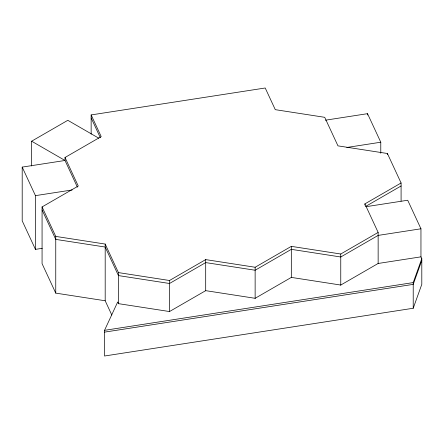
<?xml version="1.0" encoding="UTF-8"?>
<svg xmlns="http://www.w3.org/2000/svg" width="444" height="444" viewBox="0 0 444 444"><rect width="100%" height="100%" fill="white"/><g stroke="black" fill="none" stroke-linecap="round" stroke-linejoin="round"><path stroke-width="0.67" d="M413.214 308.253L413.214 282.584L421.8 258.658L420.956 256.843L378.144 263.47L340.759 285.054L291.325 277.406L255.134 298.301L205.694 290.654L169.503 311.544L118.437 303.646L117.682 302.014L104.534 330.336L104.534 356.005L413.214 308.253L421.8 284.332L421.8 258.658M421.8 260.45L413.214 284.376L104.534 332.129M31.629 166.001L31.629 141.203L67.815 120.307L98.818 138.206M77.395 187.157L65.013 160.478L65.013 157.492L101.204 136.597L91.148 114.924L265.223 87.995L275.286 109.668L324.719 117.316L337.967 145.86L387.407 153.507L401.087 182.989L401.087 201.126M111.816 315.046L105.189 300.771L55.755 293.123L42.069 263.642L42.069 206.926L78.261 186.036L65.013 157.492M42.069 206.926L55.755 236.413L105.189 244.061L118.437 272.599L169.503 280.503L205.694 259.607L255.134 267.255L291.325 246.359L340.759 254.007L378.144 232.423L364.896 203.885L401.087 182.989M365.49 206.527L401.087 185.975M42.241 248.318L35.448 249.373L22.2 220.829L22.2 167.099L65.013 160.478L31.629 141.203M325.402 120.196L367.532 113.675L380.78 142.219L380.78 153.241M22.2 167.099L35.448 195.643L72.144 189.965M346.803 147.475L380.78 142.219M366.256 206.66L407.709 200.244L420.956 228.788L420.956 257.032M420.956 228.788L378.144 235.409L340.759 256.993L291.325 249.345L255.134 270.241L205.694 262.593L169.503 283.488L118.437 275.585L105.189 247.042L55.755 239.394L42.069 209.912M104.534 330.336L413.214 282.584M91.148 117.91L100.344 137.723M387.407 153.507L387.407 154.701M378.144 232.423L378.144 263.653M367.532 113.675L367.532 115.052M364.896 203.885L364.896 205.078M340.759 254.007L340.759 285.237M291.325 246.359L291.325 277.589M255.134 267.255L255.134 298.485M205.694 259.607L205.694 290.837M169.503 280.503L169.503 311.727M118.437 272.599L118.437 303.829M105.189 244.061L105.189 300.771M91.148 114.924L91.148 134.144M55.755 236.413L55.755 293.123M35.448 195.643L35.448 249.373"/></g></svg>
